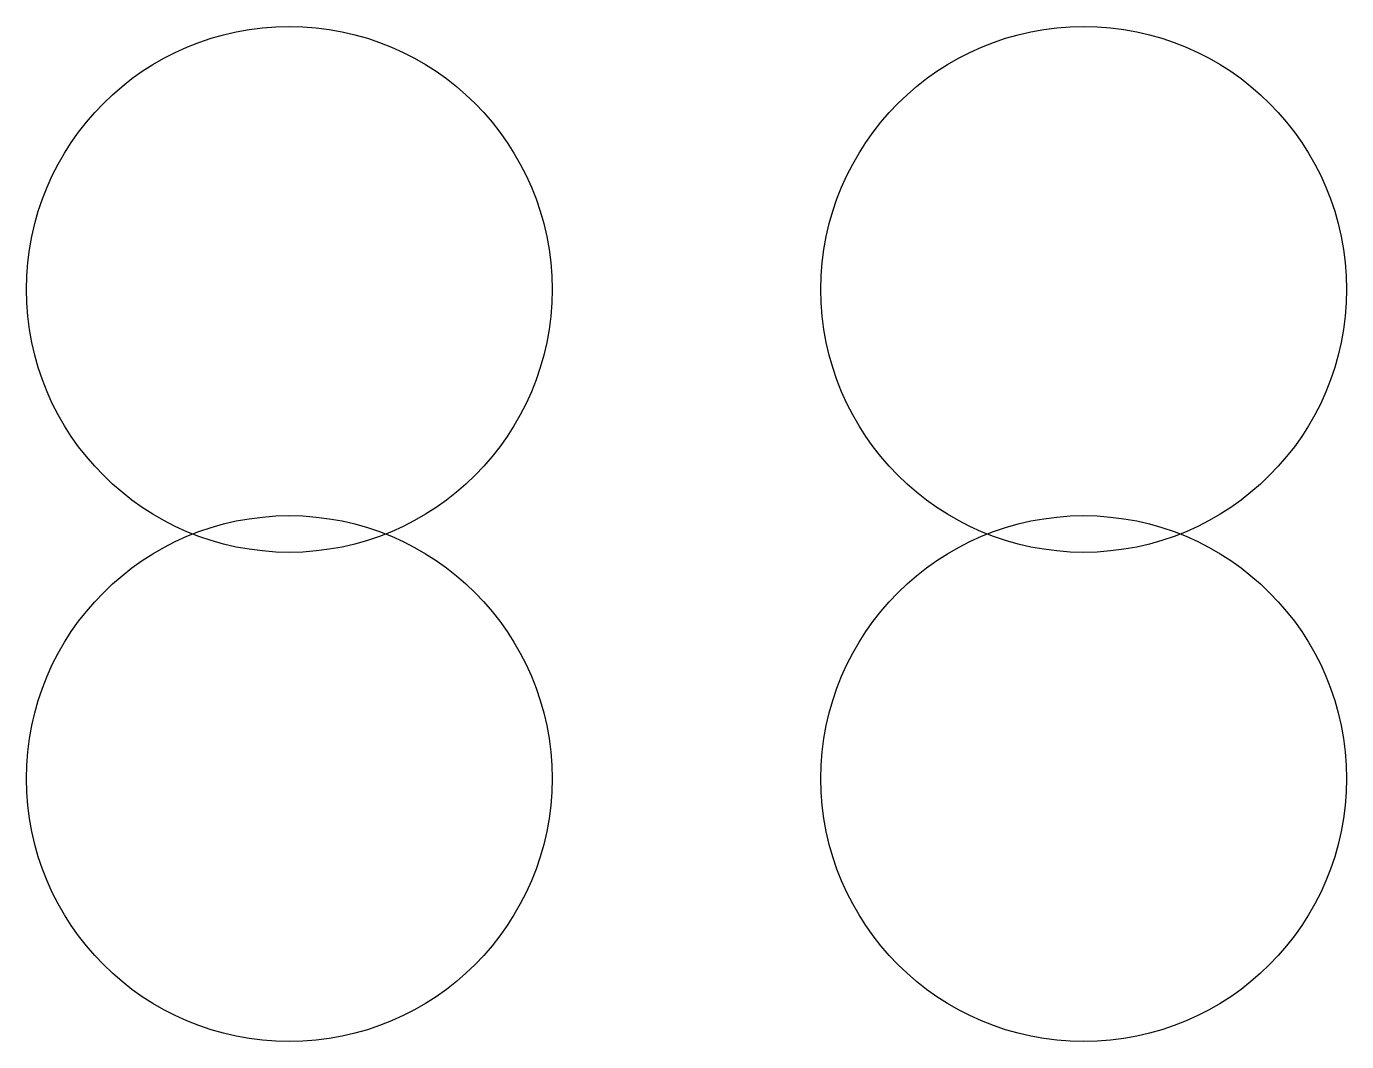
# Model space of a CAD drawing. Extents: x -1080 to 1080, y -830 to 830.
import ezdxf

# ---------------------------------------------------------------- set-up
doc = ezdxf.new("R2010")
doc.units = 13

msp = doc.modelspace()

# ---------------------------------------------------------------- linework, layer by layer
at = {"layer": 'BOTTOM'}
for centre in [(-650, 400), (650, 400), (-650, -400), (650, -400)]:
    msp.add_circle(centre, 430, dxfattribs=at)

doc.saveas('drawing.dxf')
